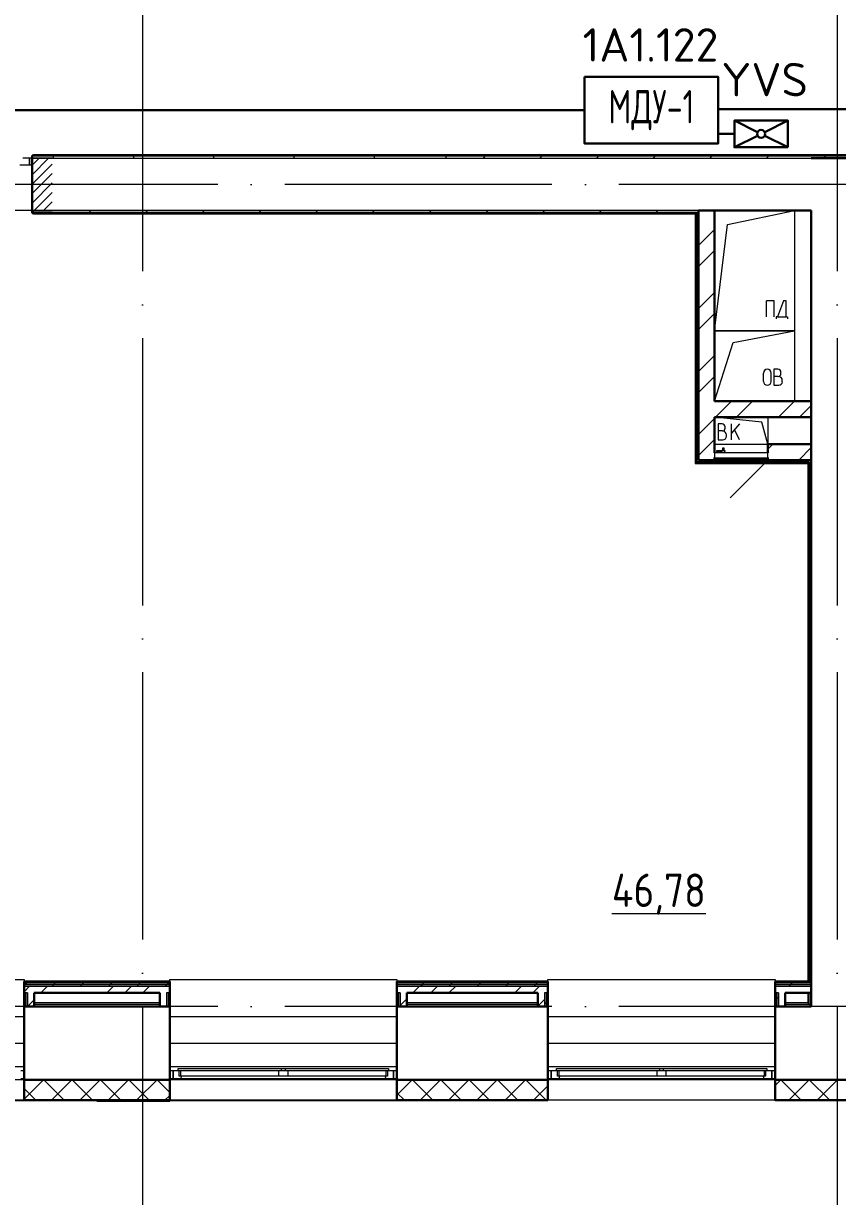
# Model space of a CAD drawing. Header units: millimetres. Extents: x -1073752 to 1436911, y -1379358 to 94781.
# Drawn here: x -1047193 to -1041101, y -1027779 to -1019002 of the extents above; entities that cross this region are included whole.
import ezdxf
from ezdxf.enums import TextEntityAlignment as Align

# ---------------------------------------------------------------- set-up
doc = ezdxf.new("R2010")
doc.units = ezdxf.units.MM
doc.set_wipeout_variables(frame=1)
doc.linetypes.add('ADSK_Линия сетки', pattern=[25, 20, -2.5, 0, -2.5])
doc.linetypes.add('ADSK_Штриховая_ш2 п1_5', pattern=[4.5, 3, -1.5])
for name, color, linetype, lineweight in [('_ Окна', 7, 'Continuous', 9), ('RC-Дымоудаление', 1, 'Continuous', 30), ('Двери', 252, 'Continuous', 9), ('лс', 5, 'Continuous', 30), ('Марки помещений', 7, 'Continuous', 20), ('Оборудование', 7, 'Continuous', 18), ('Ограждение', 252, 'Continuous', 9), ('Окна', 7, 'Continuous', 9), ('Оси', 252, 'Continuous', 9), ('Перекрытие', 252, 'Continuous', 18), ('Стены внутренние', 7, 'Continuous', 18), ('Стены наружные', 7, 'Continuous', 18), ('Стены штриховка', 7, 'Continuous', 9)]:
    doc.layers.add(name, color=color, linetype=linetype, lineweight=lineweight)
doc.layers.add('RC-Позиционные_обозначения', color=7, linetype='Continuous')
doc.layers.add('RC-Таблицы', color=7, linetype='Continuous')
doc.styles.add('GOST Common_2', font='', dxfattribs={"width": 0.9, "height": 250})
doc.styles.add('ISOCPEUR', font='isocpeur.ttf', dxfattribs={"height": 250})
doc.styles.add('RubezhCAD', font='isocpeur.ttf')
doc.styles.get("Standard").update_dxf_attribs({"font": 'arial.ttf'})
doc.styles.get('GOST Common_2').set_extended_font_data('GOST type B')

# ---------------------------------------------------------------- blocks, each defined once
blk = doc.blocks.new('2 этаж')
at = {"layer": 'Двери', "lineweight": 18, "true_color": 0x636466}
h = blk.add_hatch(dxfattribs=at)
h.set_pattern_fill('FP_2', color=251, style=0, pattern_type=2)
h.set_pattern_definition([(45, (110776.005, -12489.253), (-35.3553, 35.3553), [])])
h.paths.add_polyline_path([(111785.1, -12684.3), (111801, -12684.3), (111801, -12294.3), (111651, -12294.3), (111651, -12684.3)])
h.paths.add_polyline_path([(110151, -12684.3), (110151, -12294.3), (110001, -12294.3), (110001, -12684.3)])
at = {"color": 251, "lineweight": 18, "true_color": 0x636466}
for p, q in [((116855.4, -12790.4), (117356.1, -12684.3)), ((117356.1, -12684.3), (117356.1, -13584.3)), ((116756.3, -13584.3), (116855.4, -12790.4)), ((117204.7, -13360.6), (117147.3, -13360.6)), ((117147.3, -13480.6), (117147.3, -13360.6)), ((117204.7, -13480.6), (117204.7, -13360.6)), ((117273.5, -13360.6), (117229.8, -13480.6)), ((117293.2, -13360.6), (117273.5, -13360.6)), ((117293.2, -13480.6), (117293.2, -13360.6)), ((117219.8, -13480.6), (117219.8, -13495.6)), ((117229.8, -13480.6), (117219.8, -13480.6)), ((117229.8, -13480.6), (117293.2, -13480.6)), ((117293.2, -13480.6), (117303.2, -13480.6)), ((117303.2, -13480.6), (117303.2, -13495.6)), ((116756.3, -13584.3), (117356.1, -13584.3)), ((117356.1, -13584.3), (116756.3, -13584.3)), ((116897.6, -13672.8), (117356.1, -13584.3)), ((117356.1, -13584.3), (117356.1, -14112.4)), ((116756.3, -14112.4), (116897.6, -13672.8)), ((117123.9, -13963.8), (117123.9, -13901.2)), ((117181.3, -13963.8), (117181.3, -13901.2)), ((117231.4, -13872.5), (117201.4, -13872.5)), ((117201.4, -13872.5), (117201.4, -13992.5)), ((117234.7, -13925.9), (117201.4, -13925.9)), ((117254.7, -13905.9), (117254.7, -13895.9)), ((117201.4, -13992.5), (117238.1, -13992.5)), ((117264.7, -13965.9), (117264.7, -13955.9)), ((117111.7, -14268.2), (116756.3, -14232.4)), ((116813.6, -14280.6), (116783.6, -14280.6)), ((116783.6, -14280.6), (116783.6, -14400.6)), ((116837, -14313.9), (116837, -14303.9)), ((116943.6, -14280.6), (116883.6, -14352.1)), ((116883.6, -14400.6), (116883.6, -14280.6)), ((117156.3, -14432.4), (117111.7, -14268.2)), ((117156.3, -14232.4), (117156.3, -14432.4)), ((116817, -14333.9), (116783.6, -14333.9)), ((116847, -14373.9), (116847, -14363.9)), ((116943.6, -14400.6), (116907.7, -14323.5)), ((116783.6, -14400.6), (116820.3, -14400.6))]:
    blk.add_line(p, q, dxfattribs=at)
for centre, radius, start, end in [((117152.6, -13901.2), 28.7, 0, 180), ((117231.4, -13895.9), 23.3, 0, 90), ((117234.7, -13905.9), 20, 270, 0), ((117234.7, -13955.9), 30, 0, 90), ((117152.6, -13963.8), 28.7, 180, 0), ((117238.1, -13965.9), 26.7, 270, 0), ((116813.6, -14303.9), 23.3, 0, 90), ((116817, -14313.9), 20, 270, 0), ((116817, -14363.9), 30, 0, 90), ((116820.3, -14373.9), 26.7, 270, 0)]:
    blk.add_arc(centre, radius, start, end, dxfattribs=at)
at = {"layer": '_ Окна', "color": 251, "true_color": 0x636466}
for p, q in [((111591, -19121.3), (111566, -19121.3)), ((112706, -19121.3), (112681, -19121.3)), ((112706, -19179.3), (112706, -19121.3)), ((114381, -19121.3), (114356, -19121.3)), ((114356, -19121.3), (114356, -19179.3)), ((115536, -19121.3), (115511, -19121.3)), ((115536, -19179.3), (115536, -19121.3)), ((117211, -19121.3), (117186, -19121.3)), ((117186, -19121.3), (117186, -19179.3)), ((111566, -19179.3), (111591, -19179.3)), ((112681, -19179.3), (112706, -19179.3)), ((114356, -19179.3), (114381, -19179.3)), ((115511, -19179.3), (115536, -19179.3)), ((117186, -19179.3), (117211, -19179.3))]:
    blk.add_line(p, q, dxfattribs=at)
at = {"layer": '_ Окна', "color": 251, "lineweight": 18, "true_color": 0x636466}
for p, q in [((112744, -19121.3), (112706, -19121.3)), ((112706, -19121.3), (112706, -19179.3)), ((112752, -19162.3), (112752, -19121.3)), ((114310, -19121.3), (114310, -19162.3)), ((114356, -19121.3), (114318, -19121.3)), ((114356, -19179.3), (114356, -19121.3)), ((115574, -19121.3), (115536, -19121.3)), ((115536, -19121.3), (115536, -19179.3)), ((115582, -19162.3), (115582, -19121.3)), ((117140, -19121.3), (117140, -19162.3)), ((117186, -19121.3), (117148, -19121.3)), ((117186, -19179.3), (117186, -19121.3)), ((112706, -19179.3), (112765.5, -19179.3)), ((112764, -19162.3), (112752, -19162.3)), ((112765.5, -19179.3), (112770, -19162.3)), ((114292, -19162.3), (114296.6, -19179.3)), ((114296.6, -19179.3), (114356, -19179.3)), ((114310, -19162.3), (114298, -19162.3)), ((115536, -19179.3), (115595.5, -19179.3)), ((115594, -19162.3), (115582, -19162.3)), ((115595.5, -19179.3), (115600, -19162.3)), ((117122, -19162.3), (117126.6, -19179.3)), ((117126.6, -19179.3), (117186, -19179.3)), ((117140, -19162.3), (117128, -19162.3))]:
    blk.add_line(p, q, dxfattribs=at)
at = {"layer": 'Двери', "color": 251, "true_color": 0x636466}
for p, q in [((111559, -12344.3), (111631, -12344.3)), ((111631, -12294.3), (111582, -12294.3)), ((111651, -12294.3), (111631, -12294.3)), ((111631, -12294.3), (111631, -12344.3)), ((111631, -12344.3), (111631, -12294.3)), ((111631, -12344.3), (111651, -12344.3)), ((111651, -12344.3), (111651, -12294.3))]:
    blk.add_line(p, q, dxfattribs=at)
at = {"layer": 'Двери', "color": 251, "linetype": 'ADSK_Штриховая_ш2 п1_5', "true_color": 0x636466}
for p, q in [((111801, -12294.3), (111651, -12294.3)), ((111651, -12294.3), (111651, -12684.3)), ((111651, -12684.3), (111801, -12684.3))]:
    blk.add_line(p, q, dxfattribs=at)
at = {"layer": 'Оборудование', "color": 251, "true_color": 0x636466}
for p, q in [((116813.1, -14481.5), (116813.1, -14497.4)), ((116832.4, -14481.5), (116813.1, -14481.5)), ((116816.6, -14479.5), (116814.7, -14481.5)), ((116816.6, -14462), (116816.6, -14479.5)), ((116828.9, -14462), (116816.6, -14462)), ((116828.9, -14479.5), (116816.6, -14479.5)), ((116828.9, -14479.5), (116828.9, -14462)), ((116830.8, -14481.5), (116828.9, -14479.5)), ((116832.4, -14497.4), (116832.4, -14481.5)), ((116756.3, -14497.4), (116756.3, -14533.8)), ((117156.3, -14497.4), (116756.3, -14497.4)), ((116757.2, -14534.7), (117155.4, -14534.7)), ((116763.3, -14534.7), (116763.3, -14544.4)), ((116764.2, -14545.4), (117148.3, -14545.4)), ((116772.1, -14482), (116772.1, -14487)), ((116817.9, -14482), (116772.1, -14482)), ((116772.1, -14487), (116817.9, -14487)), ((116775.3, -14546.9), (116775.3, -14552.4)), ((116775.3, -14552.4), (117137.3, -14552.4)), ((116784.3, -14552.4), (116784.3, -14554.4)), ((116784.3, -14554.4), (116788.3, -14554.4)), ((116848.8, -14554.4), (116788.3, -14554.4)), ((116835.9, -14482), (116827.6, -14482)), ((116827.6, -14487), (116835.9, -14487)), ((116835.9, -14487), (116835.9, -14482)), ((116848.8, -14554.4), (116852.8, -14554.4)), ((116852.8, -14554.4), (116852.8, -14552.4)), ((117156.3, -14552.4), (116873.4, -14835.2)), ((117137.3, -14552.4), (117137.3, -14546.9)), ((117149.3, -14544.4), (117149.3, -14534.7)), ((117156.3, -14533.8), (117156.3, -14497.4))]:
    blk.add_line(p, q, dxfattribs=at)
for points, knots in [([(116756.3, -14533.8), (116756.3, -14533.8), (116756.3, -14534), (116756.4, -14534.2), (116756.5, -14534.4), (116756.6, -14534.5), (116756.8, -14534.6), (116757, -14534.7), (116757.1, -14534.7), (116757.2, -14534.7)], [0, 0, 0, 0, 0.166667, 0.333333, 0.458333, 0.583333, 0.708333, 0.833333, 1, 1, 1, 1]), ([(116763.3, -14544.4), (116763.3, -14544.5), (116763.3, -14544.7), (116763.4, -14544.9), (116763.5, -14545.1), (116763.6, -14545.2), (116763.7, -14545.2), (116763.9, -14545.3), (116764, -14545.4), (116764.1, -14545.4), (116764.2, -14545.4)], [0, 0, 0, 0, 0.166667, 0.333333, 0.458333, 0.583333, 0.666667, 0.75, 0.833333, 1, 1, 1, 1]), ([(116773.7, -14545.4), (116773.9, -14545.4), (116774.1, -14545.4), (116774.3, -14545.5), (116774.5, -14545.6), (116774.7, -14545.7), (116774.8, -14545.8), (116775, -14546), (116775.1, -14546.1), (116775.2, -14546.3), (116775.2, -14546.6), (116775.3, -14546.8), (116775.3, -14546.9)], [0, 0, 0, 0, 0.166667, 0.25, 0.333333, 0.416667, 0.5, 0.583333, 0.666667, 0.75, 0.833333, 1, 1, 1, 1]), ([(117137.3, -14546.9), (117137.3, -14546.8), (117137.3, -14546.6), (117137.4, -14546.3), (117137.5, -14546.1), (117137.6, -14546), (117137.7, -14545.8), (117137.9, -14545.7), (117138, -14545.6), (117138.2, -14545.5), (117138.5, -14545.4), (117138.7, -14545.4), (117138.8, -14545.4)], [-1, -1, -1, -1, -0.833333, -0.75, -0.666667, -0.583333, -0.5, -0.416667, -0.333333, -0.25, -0.166667, 0, 0, 0, 0]), ([(117148.3, -14545.4), (117148.4, -14545.4), (117148.5, -14545.4), (117148.7, -14545.3), (117148.8, -14545.2), (117148.9, -14545.2), (117149, -14545.1), (117149.2, -14544.9), (117149.2, -14544.7), (117149.3, -14544.5), (117149.3, -14544.4)], [-1, -1, -1, -1, -0.833333, -0.75, -0.666667, -0.583333, -0.458333, -0.333333, -0.166667, 0, 0, 0, 0]), ([(117155.4, -14534.7), (117155.4, -14534.7), (117155.6, -14534.7), (117155.7, -14534.6), (117155.9, -14534.5), (117156, -14534.4), (117156.2, -14534.2), (117156.2, -14534), (117156.3, -14533.8), (117156.3, -14533.8)], [-1, -1, -1, -1, -0.833333, -0.75, -0.583333, -0.458333, -0.333333, -0.166667, 0, 0, 0, 0])]:
    blk.add_open_spline(points, degree=3, knots=knots, dxfattribs=at)
at = {"layer": 'Ограждение', "color": 251, "true_color": 0x636466}
for p, q in [((111661, -12274.3), (111661, -12269.3)), ((117896, -12269.3), (111661, -12269.3)), ((111661, -12709.3), (111661, -12704.3)), ((111661, -12709.3), (116611.3, -12709.3)), ((116616.3, -12704.3), (116611.3, -12709.3)), ((116611.3, -12709.3), (116611.3, -14577.4)), ((116616.3, -14572.4), (116611.3, -14577.4)), ((116611.3, -14577.4), (117456, -14577.4)), ((117456, -14577.4), (117461, -14572.4)), ((117456, -14577.4), (117456, -18454.3)), ((109891, -18439.3), (111591, -18439.3)), ((111591, -18439.3), (111591, -18454.3)), ((112681, -18454.3), (112681, -18439.3)), ((112681, -18439.3), (114381, -18439.3)), ((114381, -18439.3), (114381, -18454.3)), ((115511, -18454.3), (115511, -18439.3)), ((115511, -18439.3), (117211, -18439.3)), ((117211, -18439.3), (117211, -18454.3)), ((117456, -18539.3), (117456, -18614.3)), ((117466, -18624.3), (117466, -18539.3)), ((112606, -18614.3), (111666, -18614.3)), ((115436, -18614.3), (114456, -18614.3)), ((117456, -18614.3), (117286, -18614.3)), ((117456, -18614.3), (117466, -18624.3)), ((109891, -18714.3), (111591, -18714.3)), ((112681, -18714.3), (114381, -18714.3)), ((115511, -18714.3), (117211, -18714.3)), ((109891, -18914.3), (111591, -18914.3)), ((112681, -18914.3), (114381, -18914.3)), ((115511, -18914.3), (117211, -18914.3)), ((109891, -19089.3), (111591, -19089.3)), ((112681, -19089.3), (114381, -19089.3)), ((115511, -19089.3), (117211, -19089.3))]:
    blk.add_line(p, q, dxfattribs=at)
at = {"layer": 'Окна', "color": 251, "true_color": 0x636466}
for p, q in [((112744, -19104.3), (113516, -19104.3)), ((112744, -19121.3), (112744, -19104.3)), ((113516, -19121.3), (112744, -19121.3)), ((112764, -19162.3), (112764, -19121.3)), ((113496, -19121.3), (113496, -19162.3)), ((113516, -19104.3), (113546, -19104.3)), ((113516, -19104.3), (113516, -19121.3)), ((113546, -19121.3), (113516, -19121.3)), ((113546, -19104.3), (114318, -19104.3)), ((113546, -19121.3), (113546, -19104.3)), ((114318, -19121.3), (113546, -19121.3)), ((113566, -19162.3), (113566, -19121.3)), ((114298, -19121.3), (114298, -19162.3)), ((114318, -19104.3), (114318, -19121.3)), ((115574, -19104.3), (116346, -19104.3)), ((115574, -19121.3), (115574, -19104.3)), ((116346, -19121.3), (115574, -19121.3)), ((115594, -19162.3), (115594, -19121.3)), ((116326, -19121.3), (116326, -19162.3)), ((116346, -19104.3), (116376, -19104.3)), ((116346, -19104.3), (116346, -19121.3)), ((116376, -19121.3), (116346, -19121.3)), ((116376, -19104.3), (117148, -19104.3)), ((116376, -19121.3), (116376, -19104.3)), ((117148, -19121.3), (116376, -19121.3)), ((116396, -19162.3), (116396, -19121.3)), ((117128, -19121.3), (117128, -19162.3)), ((117148, -19104.3), (117148, -19121.3)), ((113496, -19162.3), (112764, -19162.3)), ((112765.5, -19179.3), (114296.6, -19179.3)), ((113566, -19162.3), (113496, -19162.3)), ((114298, -19162.3), (113566, -19162.3)), ((116326, -19162.3), (115594, -19162.3)), ((115595.5, -19179.3), (117126.6, -19179.3)), ((116396, -19162.3), (116326, -19162.3)), ((117128, -19162.3), (116396, -19162.3))]:
    blk.add_line(p, q, dxfattribs=at)
at = {"layer": 'Оси', "color": 251, "linetype": 'ADSK_Линия сетки', "ltscale": 100, "true_color": 0x636466}
for p, q in [((112476, -1139.3), (112476, -32265.4)), ((117676, -1139.3), (117676, -32265.4)), ((170543.3, -12489.3), (93565.9, -12489.3)), ((170543.3, -18639.3), (93603.7, -18639.3))]:
    blk.add_line(p, q, dxfattribs=at)
at = {"layer": 'Перекрытие', "color": 251, "ltscale": 100, "true_color": 0x636466}
for p, q in [((117356.1, -12684.3), (117356.1, -14112.4)), ((117156.3, -14232.4), (117156.3, -14432.4))]:
    blk.add_line(p, q, dxfattribs=at)
at = {"layer": 'Стены внутренние', "color": 251, "lineweight": 30, "true_color": 0x636466}
for p, q in [((111651, -12294.3), (111651, -12684.3)), ((117871, -12294.3), (117481, -12294.3)), ((116756.3, -12684.3), (117481, -12684.3)), ((117481, -12684.3), (117481, -14112.4)), ((117481, -14232.4), (117481, -14432.4)), ((117481, -18539.3), (117481, -18639.3)), ((111591, -18639.3), (111591, -19341.3)), ((112606, -18639.3), (111666, -18639.3)), ((112681, -19341.3), (112681, -18639.3)), ((114381, -18639.3), (114381, -19341.3)), ((115436, -18639.3), (114456, -18639.3)), ((115511, -19341.3), (115511, -18639.3)), ((117211, -18639.3), (117211, -19341.3)), ((117481, -18639.3), (117286, -18639.3)), ((111591, -19189.3), (112681, -19189.3)), ((114381, -19189.3), (115511, -19189.3)), ((117211, -19189.3), (118331, -19189.3)), ((111591, -19341.3), (112681, -19341.3)), ((114381, -19341.3), (115511, -19341.3)), ((117211, -19341.3), (118331, -19341.3))]:
    blk.add_line(p, q, dxfattribs=at)
at = {"layer": 'Стены внутренние', "color": 251, "true_color": 0x636466}
for p, q in [((111651, -12684.3), (110151, -12684.3)), ((111591, -19189.3), (109891, -19189.3)), ((114381, -19189.3), (112681, -19189.3)), ((117211, -19189.3), (115511, -19189.3)), ((111591, -19341.3), (109891, -19341.3)), ((114381, -19341.3), (112681, -19341.3)), ((117211, -19341.3), (115511, -19341.3))]:
    blk.add_line(p, q, dxfattribs=at)
at = {"layer": 'Стены внутренние', "color": 251, "linetype": 'Continuous', "lineweight": 9, "true_color": 0x636466}
for p, q in [((111593, -19333.6), (111737.3, -19189.3)), ((111888.9, -19339.3), (111738.9, -19189.3)), ((111799.5, -19339.3), (111949.5, -19189.3)), ((112101, -19339.3), (111951, -19189.3)), ((112011.6, -19339.3), (112161.6, -19189.3)), ((112313.2, -19339.3), (112163.2, -19189.3)), ((112223.7, -19339.3), (112373.7, -19189.3)), ((112525.3, -19339.3), (112375.3, -19189.3)), ((112435.9, -19339.3), (112585.9, -19189.3)), ((112679, -19280.8), (112587.4, -19189.3)), ((114383, -19301.3), (114495, -19189.3)), ((114646.6, -19339.3), (114496.6, -19189.3)), ((114557.2, -19339.3), (114707.2, -19189.3)), ((114858.8, -19339.3), (114708.8, -19189.3)), ((114769.3, -19339.3), (114919.3, -19189.3)), ((115070.9, -19339.3), (114920.9, -19189.3)), ((114981.4, -19339.3), (115131.4, -19189.3)), ((115283, -19339.3), (115133, -19189.3)), ((115193.6, -19339.3), (115343.6, -19189.3)), ((115495.2, -19339.3), (115345.2, -19189.3)), ((117211, -19231), (117252.8, -19189.3)), ((117404.3, -19339.3), (117254.3, -19189.3)), ((117314.9, -19339.3), (117464.9, -19189.3)), ((117616.5, -19339.3), (117466.5, -19189.3)), ((117527, -19339.3), (117677, -19189.3)), ((111676.8, -19339.3), (111591, -19253.5)), ((112648, -19339.3), (112679, -19308.2)), ((114434.5, -19339.3), (114383, -19287.8)), ((115405.7, -19339.3), (115511, -19234)), ((112358.9, -19339.3), (112357.8, -19341.3)), ((114608.7, -19341.3), (114607.5, -19339.3)), ((115077.5, -19340.5), (115076.8, -19339.3))]:
    blk.add_line(p, q, dxfattribs=at)
at = {"layer": 'Стены наружные', "color": 251, "linetype": 'Continuous', "lineweight": 9, "true_color": 0x636466}
for p, q in [((111651, -12275.2), (111652, -12274.3)), ((111717.7, -12279.3), (111722.7, -12274.3)), ((111788.4, -12279.3), (111793.4, -12274.3)), ((111812, -12294.3), (111812, -12279.3)), ((111859.1, -12279.3), (111864.1, -12274.3)), ((111929.8, -12279.3), (111934.8, -12274.3)), ((112000.5, -12279.3), (112005.5, -12274.3)), ((112071.2, -12279.3), (112076.2, -12274.3)), ((112141.9, -12279.3), (112146.9, -12274.3)), ((112212.7, -12279.3), (112217.7, -12274.3)), ((112283.4, -12279.3), (112288.4, -12274.3)), ((112354.1, -12279.3), (112359.1, -12274.3)), ((112412, -12294.3), (112412, -12279.3)), ((112424.8, -12279.3), (112429.8, -12274.3)), ((112495.5, -12279.3), (112500.5, -12274.3)), ((112566.2, -12279.3), (112571.2, -12274.3)), ((112636.9, -12279.3), (112641.9, -12274.3)), ((112707.6, -12279.3), (112712.6, -12274.3)), ((112778.3, -12279.3), (112783.3, -12274.3)), ((112849.1, -12279.3), (112854.1, -12274.3)), ((112919.8, -12279.3), (112924.8, -12274.3)), ((112990.5, -12279.3), (112995.5, -12274.3)), ((113012, -12294.3), (113012, -12279.3)), ((113061.2, -12279.3), (113066.2, -12274.3)), ((113131.9, -12279.3), (113136.9, -12274.3)), ((113202.6, -12279.3), (113207.6, -12274.3)), ((113273.3, -12279.3), (113278.3, -12274.3)), ((113344, -12279.3), (113349, -12274.3)), ((113414.7, -12279.3), (113419.7, -12274.3)), ((113485.4, -12279.3), (113490.4, -12274.3)), ((113556.2, -12279.3), (113561.2, -12274.3)), ((113612, -12294.3), (113612, -12279.3)), ((113626.9, -12279.3), (113631.9, -12274.3)), ((113697.6, -12279.3), (113702.6, -12274.3)), ((113768.3, -12279.3), (113773.3, -12274.3)), ((113839, -12279.3), (113844, -12274.3)), ((113909.7, -12279.3), (113914.7, -12274.3)), ((113980.4, -12279.3), (113985.4, -12274.3)), ((114051.1, -12279.3), (114056.1, -12274.3)), ((114121.8, -12279.3), (114126.8, -12274.3)), ((114192.6, -12279.3), (114197.6, -12274.3)), ((114212, -12294.3), (114212, -12279.3)), ((114263.3, -12279.3), (114268.3, -12274.3)), ((114334, -12279.3), (114339, -12274.3)), ((114404.7, -12279.3), (114409.7, -12274.3)), ((114475.4, -12279.3), (114480.4, -12274.3)), ((114546.1, -12279.3), (114551.1, -12274.3)), ((114616.8, -12279.3), (114621.8, -12274.3)), ((114687.5, -12279.3), (114692.5, -12274.3)), ((114758.2, -12279.3), (114763.2, -12274.3)), ((114829, -12279.3), (114834, -12274.3)), ((114899.7, -12279.3), (114904.7, -12274.3)), ((114970.4, -12279.3), (114975.4, -12274.3)), ((115026.1, -12294.3), (115041.1, -12279.3)), ((115041.1, -12279.3), (115046.1, -12274.3)), ((115111.8, -12279.3), (115116.8, -12274.3)), ((115182.5, -12279.3), (115187.5, -12274.3)), ((115253.2, -12279.3), (115258.2, -12274.3)), ((115323.9, -12279.3), (115328.9, -12274.3)), ((115394.6, -12279.3), (115399.6, -12274.3)), ((115450.3, -12294.3), (115465.3, -12279.3)), ((115465.3, -12279.3), (115470.3, -12274.3)), ((115536.1, -12279.3), (115541.1, -12274.3)), ((115606.8, -12279.3), (115611.8, -12274.3)), ((115677.5, -12279.3), (115682.5, -12274.3)), ((115748.2, -12279.3), (115753.2, -12274.3)), ((115818.9, -12279.3), (115823.9, -12274.3)), ((115874.6, -12294.3), (115889.6, -12279.3)), ((115889.6, -12279.3), (115894.6, -12274.3)), ((115960.3, -12279.3), (115965.3, -12274.3)), ((116031, -12279.3), (116036, -12274.3)), ((116101.7, -12279.3), (116106.7, -12274.3)), ((116172.5, -12279.3), (116177.5, -12274.3)), ((116243.2, -12279.3), (116248.2, -12274.3)), ((116298.9, -12294.3), (116313.9, -12279.3)), ((116313.9, -12279.3), (116318.9, -12274.3)), ((116384.6, -12279.3), (116389.6, -12274.3)), ((116455.3, -12279.3), (116460.3, -12274.3)), ((116526, -12279.3), (116531, -12274.3)), ((116596.7, -12279.3), (116601.7, -12274.3)), ((116667.4, -12279.3), (116672.4, -12274.3)), ((116723.1, -12294.3), (116738.1, -12279.3)), ((116738.1, -12279.3), (116743.1, -12274.3)), ((116808.9, -12279.3), (116813.9, -12274.3)), ((116879.6, -12279.3), (116884.6, -12274.3)), ((116950.3, -12279.3), (116955.3, -12274.3)), ((117021, -12279.3), (117026, -12274.3)), ((117091.7, -12279.3), (117096.7, -12274.3)), ((117147.4, -12294.3), (117162.4, -12279.3)), ((117162.4, -12279.3), (117167.4, -12274.3)), ((117233.1, -12279.3), (117238.1, -12274.3)), ((117303.8, -12279.3), (117308.8, -12274.3)), ((117374.5, -12279.3), (117379.5, -12274.3)), ((117445.2, -12279.3), (117450.2, -12274.3)), ((117516, -12279.3), (117521, -12274.3)), ((117571.7, -12294.3), (117586.7, -12279.3)), ((117586.7, -12279.3), (117591.7, -12274.3)), ((117657.4, -12279.3), (117662.4, -12274.3)), ((111651, -12699.5), (111651.2, -12699.3)), ((111651.2, -12699.3), (111666.2, -12684.3)), ((111716.9, -12704.3), (111721.9, -12699.3)), ((111787.7, -12704.3), (111792.7, -12699.3)), ((111858.4, -12704.3), (111863.4, -12699.3)), ((111929.1, -12704.3), (111934.1, -12699.3)), ((111999.8, -12704.3), (112004.8, -12699.3)), ((112070.5, -12704.3), (112075.5, -12699.3)), ((112075.5, -12699.3), (112090.5, -12684.3)), ((112141.2, -12704.3), (112146.2, -12699.3)), ((112211.9, -12704.3), (112216.9, -12699.3)), ((112282.6, -12704.3), (112287.6, -12699.3)), ((112353.3, -12704.3), (112358.3, -12699.3)), ((112424.1, -12704.3), (112429.1, -12699.3)), ((112494.8, -12704.3), (112499.8, -12699.3)), ((112499.8, -12699.3), (112514.8, -12684.3)), ((112565.5, -12704.3), (112570.5, -12699.3)), ((112636.2, -12704.3), (112641.2, -12699.3)), ((112706.9, -12704.3), (112711.9, -12699.3)), ((112777.6, -12704.3), (112782.6, -12699.3)), ((112848.3, -12704.3), (112853.3, -12699.3)), ((112919, -12704.3), (112924, -12699.3)), ((112924, -12699.3), (112939, -12684.3)), ((112989.7, -12704.3), (112994.7, -12699.3)), ((113060.4, -12704.3), (113065.4, -12699.3)), ((113131.2, -12704.3), (113136.2, -12699.3)), ((113201.9, -12704.3), (113206.9, -12699.3)), ((113272.6, -12704.3), (113277.6, -12699.3)), ((113343.3, -12704.3), (113348.3, -12699.3)), ((113348.3, -12699.3), (113363.3, -12684.3)), ((113414, -12704.3), (113419, -12699.3)), ((113484.7, -12704.3), (113489.7, -12699.3)), ((113555.4, -12704.3), (113560.4, -12699.3)), ((113626.1, -12704.3), (113631.1, -12699.3)), ((113696.8, -12704.3), (113701.8, -12699.3)), ((113767.6, -12704.3), (113772.6, -12699.3)), ((113772.6, -12699.3), (113787.6, -12684.3)), ((113838.3, -12704.3), (113843.3, -12699.3)), ((113909, -12704.3), (113914, -12699.3)), ((113979.7, -12704.3), (113984.7, -12699.3)), ((114050.4, -12704.3), (114055.4, -12699.3)), ((114121.1, -12704.3), (114126.1, -12699.3)), ((114191.8, -12704.3), (114196.8, -12699.3)), ((114196.8, -12699.3), (114211.8, -12684.3)), ((114262.5, -12704.3), (114267.5, -12699.3)), ((114333.2, -12704.3), (114338.2, -12699.3)), ((114404, -12704.3), (114409, -12699.3)), ((114474.7, -12704.3), (114479.7, -12699.3)), ((114545.4, -12704.3), (114550.4, -12699.3)), ((114616.1, -12704.3), (114621.1, -12699.3)), ((114621.1, -12699.3), (114636.1, -12684.3)), ((114686.8, -12704.3), (114691.8, -12699.3)), ((114757.5, -12704.3), (114762.5, -12699.3)), ((114828.2, -12704.3), (114833.2, -12699.3)), ((114898.9, -12704.3), (114903.9, -12699.3)), ((114969.6, -12704.3), (114974.6, -12699.3)), ((115040.3, -12704.3), (115045.3, -12699.3)), ((115045.3, -12699.3), (115060.3, -12684.3)), ((115111.1, -12704.3), (115116.1, -12699.3)), ((115181.8, -12704.3), (115186.8, -12699.3)), ((115252.5, -12704.3), (115257.5, -12699.3)), ((115323.2, -12704.3), (115328.2, -12699.3)), ((115393.9, -12704.3), (115398.9, -12699.3)), ((115464.6, -12704.3), (115469.6, -12699.3)), ((115469.6, -12699.3), (115484.6, -12684.3)), ((115535.3, -12704.3), (115540.3, -12699.3)), ((115606, -12704.3), (115611, -12699.3)), ((115676.7, -12704.3), (115681.7, -12699.3)), ((115747.5, -12704.3), (115752.5, -12699.3)), ((115818.2, -12704.3), (115823.2, -12699.3)), ((115888.9, -12704.3), (115893.9, -12699.3)), ((115893.9, -12699.3), (115908.9, -12684.3)), ((115959.6, -12704.3), (115964.6, -12699.3)), ((116030.3, -12704.3), (116035.3, -12699.3)), ((116101, -12704.3), (116106, -12699.3)), ((116171.7, -12704.3), (116176.7, -12699.3)), ((116242.4, -12704.3), (116247.4, -12699.3)), ((116313.1, -12704.3), (116318.1, -12699.3)), ((116318.1, -12699.3), (116333.1, -12684.3)), ((116383.9, -12704.3), (116388.9, -12699.3)), ((116454.6, -12704.3), (116459.6, -12699.3)), ((116525.3, -12704.3), (116530.3, -12699.3)), ((116596, -12704.3), (116601, -12699.3)), ((116616.3, -12754.7), (116621.3, -12749.7)), ((116616.3, -12825.4), (116621.3, -12820.4)), ((116616.3, -12896.1), (116621.3, -12891.1)), ((116636.3, -12946.5), (116756.3, -12826.5)), ((116616.3, -12966.8), (116621.3, -12961.8)), ((116636.3, -13103.6), (116756.3, -12983.6)), ((116616.3, -13037.5), (116621.3, -13032.5)), ((116616.3, -13108.2), (116621.3, -13103.2)), ((116616.3, -13178.9), (116621.3, -13173.9)), ((116616.3, -13249.7), (116621.3, -13244.7)), ((116616.3, -13320.4), (116621.3, -13315.4)), ((116636.3, -13417.9), (116756.3, -13297.9)), ((116616.3, -13391.1), (116621.3, -13386.1)), ((116616.3, -13461.8), (116621.3, -13456.8)), ((116636.3, -13575.1), (116756.3, -13455.1)), ((116616.3, -13532.5), (116621.3, -13527.5)), ((116616.3, -13603.2), (116621.3, -13598.2)), ((116616.3, -13673.9), (116621.3, -13668.9)), ((116616.3, -13744.6), (116621.3, -13739.6)), ((116636.3, -13889.4), (116756.3, -13769.4)), ((116616.3, -13815.3), (116621.3, -13810.3)), ((116616.3, -13886), (116621.3, -13881)), ((116616.3, -13956.8), (116621.3, -13951.8)), ((116636.3, -14046.5), (116756.3, -13926.5)), ((116616.3, -14027.5), (116621.3, -14022.5)), ((116616.3, -14098.2), (116621.3, -14093.2)), ((116764.7, -14232.4), (116884.7, -14112.4)), ((116921.9, -14232.4), (117041.9, -14112.4)), ((117236.2, -14232.4), (117356.2, -14112.4)), ((116616.3, -14168.9), (116621.3, -14163.9)), ((117393.4, -14232.4), (117481, -14144.7)), ((116616.3, -14239.6), (116621.3, -14234.6)), ((116616.3, -14310.3), (116621.3, -14305.3)), ((116636.3, -14360.8), (116756.3, -14240.8)), ((116616.3, -14381), (116621.3, -14376)), ((116616.3, -14451.7), (116621.3, -14446.7)), ((116636.3, -14518), (116721.9, -14432.4)), ((116721.9, -14432.4), (116756.3, -14398)), ((117156.3, -14469.5), (117193.4, -14432.4)), ((117387.7, -14552.4), (117481, -14459)), ((116616.3, -14522.4), (116621.3, -14517.4)), ((116637.1, -14572.4), (116642.1, -14567.4)), ((116707.8, -14572.4), (116712.8, -14567.4)), ((116778.5, -14572.4), (116783.5, -14567.4)), ((116849.2, -14572.4), (116854.2, -14567.4)), ((116919.9, -14572.4), (116924.9, -14567.4)), ((116990.6, -14572.4), (116995.6, -14567.4)), ((117061.3, -14572.4), (117066.3, -14567.4)), ((117132, -14572.4), (117137, -14567.4)), ((117202.7, -14572.4), (117207.7, -14567.4)), ((117212, -14567.4), (117212, -14552.4)), ((117273.4, -14572.4), (117278.4, -14567.4)), ((117344.2, -14572.4), (117349.2, -14567.4)), ((117414.9, -14572.4), (117419.9, -14567.4)), ((117461, -14596.9), (117466, -14591.9)), ((117461, -14667.7), (117466, -14662.7)), ((117461, -14738.4), (117466, -14733.4)), ((117461, -14809.1), (117466, -14804.1)), ((117461, -14879.8), (117466, -14874.8)), ((117461, -14950.5), (117466, -14945.5)), ((117461, -15021.2), (117466, -15016.2)), ((117461, -15091.9), (117466, -15086.9)), ((117461, -15162.6), (117466, -15157.6)), ((117461, -15233.3), (117466, -15228.3)), ((117461, -15304.1), (117466, -15299.1)), ((117461, -15374.8), (117466, -15369.8)), ((117461, -15445.5), (117466, -15440.5)), ((117461, -15516.2), (117466, -15511.2)), ((117461, -15586.9), (117466, -15581.9)), ((117461, -15657.6), (117466, -15652.6)), ((117461, -15728.3), (117466, -15723.3)), ((117461, -15799), (117466, -15794)), ((117461, -15869.7), (117466, -15864.7)), ((117461, -15940.4), (117466, -15935.4)), ((117461, -16011.2), (117466, -16006.2)), ((117461, -16081.9), (117466, -16076.9)), ((117461, -16152.6), (117466, -16147.6)), ((117461, -16223.3), (117466, -16218.3)), ((117461, -16294), (117466, -16289)), ((117461, -16364.7), (117466, -16359.7)), ((117461, -16435.4), (117466, -16430.4)), ((117461, -16506.1), (117466, -16501.1)), ((117461, -16576.8), (117466, -16571.8)), ((117461, -16647.6), (117466, -16642.6)), ((117461, -16718.3), (117466, -16713.3)), ((117461, -16789), (117466, -16784)), ((117461, -16859.7), (117466, -16854.7)), ((117461, -16930.4), (117466, -16925.4)), ((117461, -17001.1), (117466, -16996.1)), ((117461, -17071.8), (117466, -17066.8)), ((117461, -17142.5), (117466, -17137.5)), ((117461, -17213.2), (117466, -17208.2)), ((117461, -17284), (117466, -17279)), ((117461, -17354.7), (117466, -17349.7)), ((117461, -17425.4), (117466, -17420.4)), ((117461, -17496.1), (117466, -17491.1)), ((117461, -17566.8), (117466, -17561.8)), ((117461, -17637.5), (117466, -17632.5)), ((117461, -17708.2), (117466, -17703.2)), ((117461, -17778.9), (117466, -17773.9)), ((117461, -17849.6), (117466, -17844.6)), ((117461, -17920.3), (117466, -17915.3)), ((117461, -17991.1), (117466, -17986.1)), ((117461, -18061.8), (117466, -18056.8)), ((117461, -18132.5), (117466, -18127.5)), ((117461, -18203.2), (117466, -18198.2)), ((117461, -18273.9), (117466, -18268.9)), ((117461, -18344.6), (117466, -18339.6)), ((117461, -18415.3), (117466, -18410.3)), ((111591, -18487), (111601.3, -18476.8)), ((111591, -18530.5), (111632.3, -18489.3)), ((111601.3, -18476.8), (111613.8, -18464.3)), ((111618.8, -18459.3), (111623.8, -18454.3)), ((111689.5, -18459.3), (111694.5, -18454.3)), ((111717.2, -18539.3), (111767.2, -18489.3)), ((111760.2, -18459.3), (111765.2, -18454.3)), ((111800.9, -18489.3), (111813.4, -18476.8)), ((111813.4, -18476.8), (111825.9, -18464.3)), ((111825.9, -18464.3), (111830.9, -18459.3)), ((111830.9, -18459.3), (111835.9, -18454.3)), ((111901.6, -18459.3), (111906.6, -18454.3)), ((111972.4, -18459.3), (111977.4, -18454.3)), ((112013.1, -18489.3), (112025.6, -18476.8)), ((112025.6, -18476.8), (112038.1, -18464.3)), ((112043.1, -18459.3), (112048.1, -18454.3)), ((112113.8, -18459.3), (112118.8, -18454.3)), ((112184.5, -18459.3), (112189.5, -18454.3)), ((112210.7, -18539.3), (112260.7, -18489.3)), ((112225.2, -18489.3), (112237.7, -18476.8)), ((112237.7, -18476.8), (112250.2, -18464.3)), ((112250.2, -18464.3), (112255.2, -18459.3)), ((112255.2, -18459.3), (112260.2, -18454.3)), ((112325.9, -18459.3), (112330.9, -18454.3)), ((112345.6, -18539.3), (112395.6, -18489.3)), ((112396.6, -18459.3), (112401.6, -18454.3)), ((112437.3, -18489.3), (112449.8, -18476.8)), ((112449.8, -18476.8), (112462.3, -18464.3)), ((112467.3, -18459.3), (112472.3, -18454.3)), ((112480.5, -18539.3), (112530.5, -18489.3)), ((112538, -18459.3), (112543, -18454.3)), ((112608.7, -18459.3), (112613.7, -18454.3)), ((112649.5, -18489.3), (112662, -18476.8)), ((112662, -18476.8), (112674.5, -18464.3)), ((112674.5, -18464.3), (112679.5, -18459.3)), ((112679.5, -18459.3), (112681, -18457.7)), ((114381, -18454.8), (114381.5, -18454.3)), ((114447.2, -18459.3), (114452.2, -18454.3)), ((114500.6, -18539.3), (114550.6, -18489.3)), ((114517.9, -18459.3), (114522.9, -18454.3)), ((114558.6, -18489.3), (114571.1, -18476.8)), ((114571.1, -18476.8), (114583.6, -18464.3)), ((114588.6, -18459.3), (114593.6, -18454.3)), ((114635.6, -18539.3), (114685.6, -18489.3)), ((114659.4, -18459.3), (114664.4, -18454.3)), ((114730.1, -18459.3), (114735.1, -18454.3)), ((114770.5, -18539.3), (114820.5, -18489.3)), ((114770.8, -18489.3), (114783.3, -18476.8)), ((114783.3, -18476.8), (114795.8, -18464.3)), ((114795.8, -18464.3), (114800.8, -18459.3)), ((114800.8, -18459.3), (114805.8, -18454.3)), ((114871.5, -18459.3), (114876.5, -18454.3)), ((114942.2, -18459.3), (114947.2, -18454.3)), ((114982.9, -18489.3), (114995.4, -18476.8)), ((114995.4, -18476.8), (115007.9, -18464.3)), ((115012.9, -18459.3), (115017.9, -18454.3)), ((115083.6, -18459.3), (115088.6, -18454.3)), ((115154.3, -18459.3), (115159.3, -18454.3)), ((115195, -18489.3), (115207.5, -18476.8)), ((115207.5, -18476.8), (115220, -18464.3)), ((115220, -18464.3), (115225, -18459.3)), ((115225, -18459.3), (115230, -18454.3)), ((115264, -18539.3), (115314, -18489.3)), ((115295.8, -18459.3), (115300.8, -18454.3)), ((115366.5, -18459.3), (115371.5, -18454.3)), ((115398.9, -18539.3), (115448.9, -18489.3)), ((115407.2, -18489.3), (115419.7, -18476.8)), ((115419.7, -18476.8), (115432.2, -18464.3)), ((115437.2, -18459.3), (115442.2, -18454.3)), ((115507.9, -18459.3), (115511, -18456.1)), ((117275.7, -18459.3), (117280.7, -18454.3)), ((117316.4, -18489.3), (117328.9, -18476.8)), ((117328.9, -18476.8), (117341.4, -18464.3)), ((117341.4, -18464.3), (117346.4, -18459.3)), ((117346.4, -18459.3), (117351.4, -18454.3)), ((117417.1, -18459.3), (117422.1, -18454.3)), ((111617.2, -18639.3), (111666, -18590.5)), ((114406, -18633.9), (114456, -18583.9)), ((115436, -18637.1), (115486, -18587.1)), ((115498.5, -18610.1), (115511, -18597.6)), ((117211, -18594.6), (117223.5, -18582.1)), ((117223.5, -18582.1), (117236, -18569.6)), ((115486, -18622.6), (115498.5, -18610.1)), ((112357.8, -19341.3), (112354.9, -19346.3))]:
    blk.add_line(p, q, dxfattribs=at)
at = {"layer": 'Стены наружные', "color": 251, "lineweight": 30, "true_color": 0x636466}
for p, q in [((117891, -12274.3), (111651, -12274.3)), ((111651, -12274.3), (111651, -12294.3)), ((111651, -12684.3), (111651, -12704.3)), ((111651, -12704.3), (116616.3, -12704.3)), ((116616.3, -12704.3), (116616.3, -14572.4)), ((116621.3, -12699.3), (116621.3, -14567.4)), ((116636.3, -14552.4), (116636.3, -12684.3)), ((116756.3, -12684.3), (116636.3, -12684.3)), ((116756.3, -14112.4), (116756.3, -12684.3)), ((117481, -14112.4), (116756.3, -14112.4)), ((117481, -14232.4), (117481, -14112.4)), ((116756.3, -14232.4), (117481, -14232.4)), ((116756.3, -14497.4), (116756.3, -14232.4)), ((117481, -14432.4), (117156.3, -14432.4)), ((117156.3, -14432.4), (117156.3, -14497.4)), ((117481, -18539.3), (117481, -14432.4)), ((116621.3, -14567.4), (117466, -14567.4)), ((116775.3, -14552.4), (116636.3, -14552.4)), ((116756.3, -14552.4), (116756.3, -14534)), ((117481, -14552.4), (117137.3, -14552.4)), ((117156.3, -14534), (117156.3, -14552.4)), ((117466, -18459.3), (117466, -14567.4)), ((116616.3, -14572.4), (117461, -14572.4)), ((117461, -14572.4), (117461, -18454.3)), ((112681, -18454.3), (111591, -18454.3)), ((111591, -18454.3), (111591, -18459.3)), ((111591, -18459.3), (111591, -18639.3)), ((112681, -18459.3), (112681, -18454.3)), ((112681, -18639.3), (112681, -18459.3)), ((115511, -18454.3), (114381, -18454.3)), ((114381, -18454.3), (114381, -18459.3)), ((114381, -18459.3), (114381, -18639.3)), ((115511, -18459.3), (115511, -18454.3)), ((115511, -18639.3), (115511, -18459.3)), ((117461, -18454.3), (117211, -18454.3)), ((117211, -18454.3), (117211, -18459.3)), ((117211, -18459.3), (117211, -18639.3)), ((117466, -18459.3), (117461, -18459.3)), ((117461, -18459.3), (117466, -18459.3)), ((111666, -18539.3), (112606, -18539.3)), ((111666, -18639.3), (111666, -18539.3)), ((112606, -18539.3), (112606, -18639.3)), ((114456, -18539.3), (115436, -18539.3)), ((114456, -18639.3), (114456, -18539.3)), ((115436, -18539.3), (115436, -18639.3)), ((117286, -18539.3), (117481, -18539.3)), ((117286, -18639.3), (117286, -18539.3)), ((111591, -18639.3), (111666, -18639.3)), ((112606, -18639.3), (112681, -18639.3)), ((114381, -18639.3), (114456, -18639.3)), ((115436, -18639.3), (115511, -18639.3)), ((117211, -18639.3), (117286, -18639.3)), ((112136, -19341.3), (112136, -19346.3)), ((112136, -19346.3), (112681, -19346.3)), ((112681, -19346.3), (112681, -19341.3))]:
    blk.add_line(p, q, dxfattribs=at)
at = {"layer": 'Стены наружные', "color": 251, "true_color": 0x636466}
for p, q in [((111651, -12294.3), (117481, -12294.3)), ((116636.3, -12684.3), (111651, -12684.3)), ((116756.3, -14432.4), (117156.3, -14432.4)), ((111666, -18624.3), (112606, -18624.3)), ((114456, -18624.3), (115436, -18624.3)), ((117286, -18624.3), (117473.5, -18624.3)), ((117473.5, -18639.3), (117473.5, -18624.3)), ((112136, -19346.3), (109344, -19346.3)), ((111591, -19346.3), (111591, -19341.3)), ((114946, -19346.3), (112681, -19346.3)), ((114381, -19346.3), (114381, -19341.3)), ((114946, -19346.3), (114946, -19341.3)), ((117211, -19346.3), (117211, -19341.3)), ((117771, -19346.3), (117211, -19346.3))]:
    blk.add_line(p, q, dxfattribs=at)
at = {"layer": 'Стены штриховка', "color": 251, "true_color": 0x636466}
for p, q in [((117871, -12279.3), (111651, -12279.3)), ((114746, -12279.3), (114746, -12294.3)), ((116636.3, -12699.3), (111651, -12699.3)), ((112681, -18459.3), (111591, -18459.3)), ((111591, -18459.3), (112681, -18459.3)), ((111591, -18464.3), (112681, -18464.3)), ((111591, -18476.8), (112681, -18476.8)), ((111591, -18489.3), (112681, -18489.3)), ((115511, -18459.3), (114381, -18459.3)), ((114381, -18459.3), (115511, -18459.3)), ((114381, -18464.3), (115511, -18464.3)), ((114381, -18476.8), (115511, -18476.8)), ((114381, -18489.3), (115511, -18489.3)), ((117461, -18459.3), (117211, -18459.3)), ((117211, -18459.3), (117461, -18459.3)), ((117211, -18464.3), (117481, -18464.3)), ((117211, -18476.8), (117481, -18476.8)), ((117211, -18489.3), (117481, -18489.3)), ((117466, -18459.3), (117481, -18459.3)), ((111616, -18539.3), (111591, -18539.3)), ((111603.5, -18539.3), (111603.5, -18639.3)), ((111616, -18539.3), (111616, -18639.3)), ((112681, -18539.3), (112656, -18539.3)), ((112656, -18539.3), (112656, -18639.3)), ((112668.5, -18539.3), (112668.5, -18639.3)), ((114406, -18539.3), (114381, -18539.3)), ((114393.5, -18539.3), (114393.5, -18639.3)), ((114406, -18539.3), (114406, -18639.3)), ((115511, -18539.3), (115486, -18539.3)), ((115486, -18539.3), (115486, -18639.3)), ((115498.5, -18539.3), (115498.5, -18639.3)), ((117236, -18539.3), (117211, -18539.3)), ((117223.5, -18539.3), (117223.5, -18639.3)), ((117236, -18539.3), (117236, -18639.3)), ((111593, -19265.3), (111591, -19265.3)), ((111593, -19265.3), (111593, -19339.3)), ((112681, -19265.3), (112679, -19265.3)), ((112679, -19339.3), (112679, -19265.3)), ((114383, -19265.3), (114381, -19265.3)), ((114383, -19265.3), (114383, -19339.3)), ((115511, -19265.3), (115509, -19265.3)), ((115509, -19339.3), (115509, -19265.3)), ((117213, -19265.3), (117211, -19265.3)), ((117213, -19265.3), (117213, -19339.3)), ((111593, -19339.3), (112679, -19339.3)), ((114383, -19339.3), (115509, -19339.3)), ((117213, -19339.3), (118329, -19339.3))]:
    blk.add_line(p, q, dxfattribs=at)
at = {"layer": 'Марки помещений', "color": 251, "true_color": 0x636466, "style": 'GOST Common_2', "width": 0.9}
blk.add_text('%%U46,78', height=250, dxfattribs=at).set_placement((115989.5, -17895.9))
blk = doc.blocks.new('A$C73BA6E17')
at = {"color": 5, "lineweight": 30}
for points in [[(0, 200), (400, 200), (400, 0), (0, 0), (0, 200)], [(0, 200), (173.2, 113.4)], [(400, 200), (226.8, 113.4)], [(173.2, 86.6), (0, 0)], [(226.8, 86.6), (400, 0)]]:
    blk.add_lwpolyline(points, dxfattribs=at)
blk.add_circle((200, 100), 30, dxfattribs=at)
blk = doc.blocks.new('RC-UGO-MDU-01')
at = {"layer": 'RC-Дымоудаление'}
blk.add_point((0, 0), dxfattribs=at)
blk.add_attdef('PSTN', text='', height=2.5, dxfattribs=at).set_placement((5.821, 2.37), align=Align.BOTTOM_CENTER)
blk.add_wipeout([(4.998, 2.498), (4.998, -2.498), (-4.998, -2.498), (-4.998, 2.498)]).dxf.layer = 'RC-Дымоудаление'
blk.add_wipeout([(-4.998, -2.498), (-4.998, 2.498), (4.998, 2.498), (4.998, -2.498)]).dxf.layer = 'RC-Дымоудаление'
blk.add_lwpolyline([(-4.998, 2.498), (4.998, 2.498), (4.998, -2.498), (-4.998, -2.498), (-4.998, 2.498)], close=True, dxfattribs=at)
at = {"layer": 'RC-Дымоудаление', "ltscale": 100, "style": 'ISOCPEUR', "width": 0.7}
blk.add_text('МДУ-1', height=2.5, dxfattribs=at).set_placement((0, 0), align=Align.MIDDLE)

msp = doc.modelspace()

# ---------------------------------------------------------------- linework, layer by layer
at = {"layer": 'лс', "color": 5}
for p, q in [((-1042994.3, -1019650.4), (-1049934.9, -1019650.4)), ((-1041994.7, -1019643.4), (-1040187.4, -1019643.4))]:
    msp.add_line(p, q, dxfattribs=at)
at = {"layer": 'лс', "color": 11}
msp.add_line((-1041873.1, -1019828.7), (-1041994.7, -1019828.7), dxfattribs=at)

# ---------------------------------------------------------------- block references
msp.add_blockref('2 этаж', (-1158779.2, -1007716.5))
at = {"rotation": 180}
msp.add_blockref('A$C73BA6E17', (-1041473.1, -1019728.7), dxfattribs=at)

# ---------------------------------------------------------------- texts
at = {"layer": 'RC-Таблицы', "linetype": 'Continuous', "lineweight": 40, "insert": (-1041647, -1019422.4), "char_height": 250, "width": 2400, "attachment_point": 5, "style": 'RubezhCAD'}
msp.add_mtext('YVS', dxfattribs=at)

# ---------------------------------------------------------------- next in the draw order: block references
at = {"layer": 'RC-Дымоудаление', "color": 4, "linetype": 'Continuous', "lineweight": 40, "ltscale": 15}
ref = msp.add_blockref('RC-UGO-MDU-01', (-1042494.5, -1019650.4), dxfattribs=dict(at, xscale=100, yscale=100, zscale=100))
ref.add_attrib('PSTN', '1А1.122', dxfattribs={"layer": 'RC-Позиционные_обозначения', "height": 250, "style": 'RubezhCAD'}).set_placement((-1042501.1, -1019362.5), align=Align.BOTTOM_CENTER)

doc.saveas('drawing.dxf')
